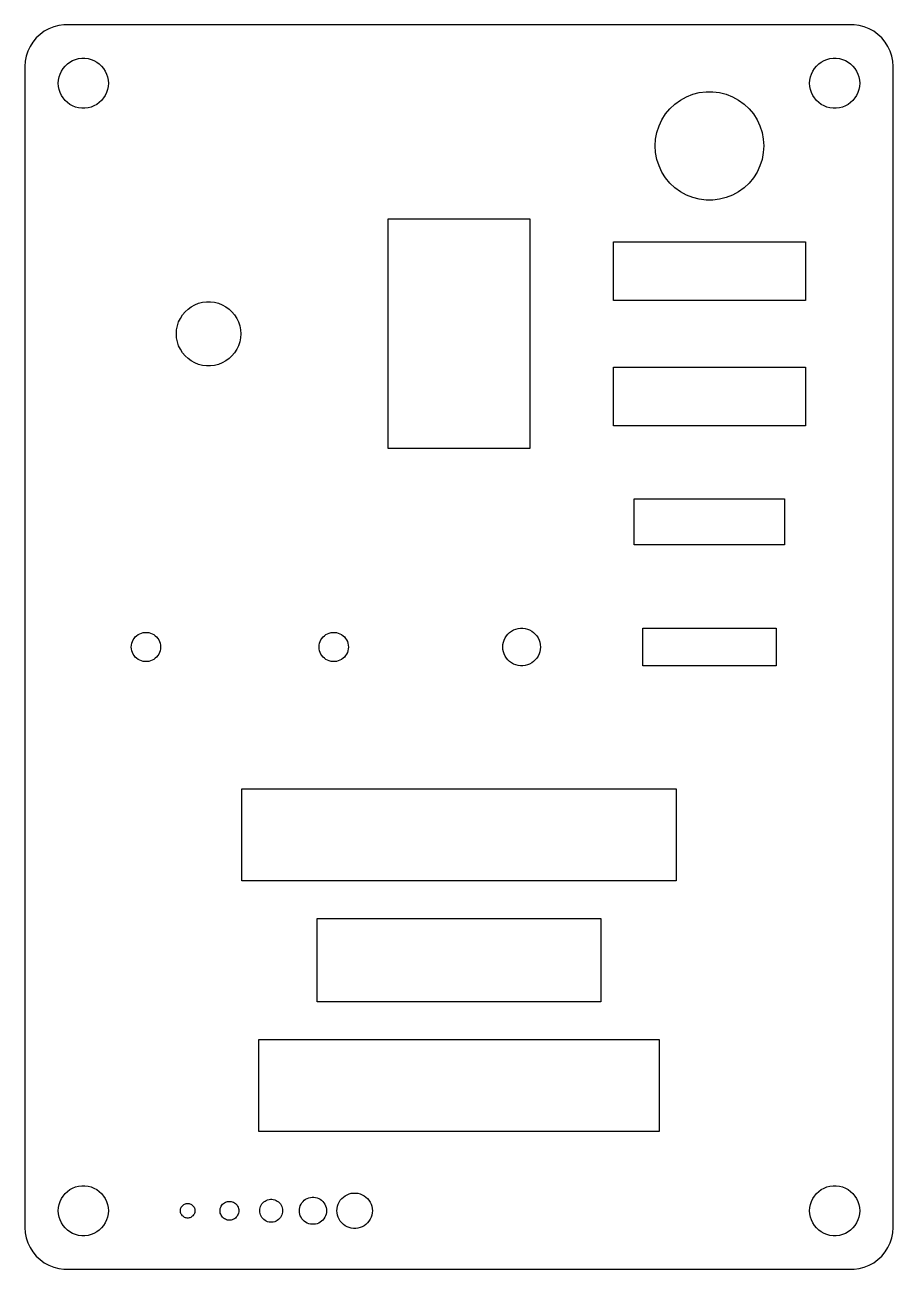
# Model space of a CAD drawing. Header units: metres. Extents: x -52 to 52, y -74 to 3413.
# Drawn here: x -52 to 52, y 2628.5 to 2777.5 of the extents above; entities that cross this region are included whole.
import ezdxf

# ---------------------------------------------------------------- set-up
doc = ezdxf.new("R2010")
doc.units = ezdxf.units.M

msp = doc.modelspace()

# ---------------------------------------------------------------- linework, layer by layer
for p, q in [((-49.1289, 2777.02), (-49.6791, 2776.72)), ((-48.5451, 2777.26), (-49.1289, 2777.02)), ((-47.9369, 2777.41), (-48.5451, 2777.26)), ((-47.3139, 2777.49), (-47.9369, 2777.41)), ((47.3139, 2777.49), (-47.3139, 2777.49)), ((47.9369, 2777.41), (47.3139, 2777.49)), ((48.5451, 2777.26), (47.9369, 2777.41)), ((49.1289, 2777.02), (48.5451, 2777.26)), ((49.6791, 2776.72), (49.1289, 2777.02)), ((-50.6448, 2775.92), (-51.0451, 2775.44)), ((-50.1871, 2776.35), (-50.6448, 2775.92)), ((-49.6791, 2776.72), (-50.1871, 2776.35)), ((50.1871, 2776.35), (49.6791, 2776.72)), ((50.6448, 2775.92), (50.1871, 2776.35)), ((51.0451, 2775.44), (50.6448, 2775.92)), ((-51.6489, 2774.34), (-51.8429, 2773.74)), ((-51.3815, 2774.91), (-51.6489, 2774.34)), ((-51.0451, 2775.44), (-51.3815, 2774.91)), ((51.3815, 2774.91), (51.0451, 2775.44)), ((51.6489, 2774.34), (51.3815, 2774.91)), ((51.8429, 2773.74), (51.6489, 2774.34)), ((-51.9606, 2773.13), (-52, 2772.5)), ((-51.8429, 2773.74), (-51.9606, 2773.13)), ((-47.427, 2772.26), (-47.1869, 2772.55)), ((-47.1869, 2772.55), (-46.9123, 2772.81)), ((-46.9123, 2772.81), (-46.6075, 2773.03)), ((-46.6075, 2773.03), (-46.2773, 2773.21)), ((-46.2773, 2773.21), (-45.927, 2773.35)), ((-45.927, 2773.35), (-45.5621, 2773.45)), ((-45.5621, 2773.45), (-45.1884, 2773.49)), ((-45.1884, 2773.49), (-44.8116, 2773.49)), ((-44.8116, 2773.49), (-44.4379, 2773.45)), ((-44.4379, 2773.45), (-44.0729, 2773.35)), ((-44.0729, 2773.35), (-43.7227, 2773.21)), ((-43.7227, 2773.21), (-43.3925, 2773.03)), ((-43.3925, 2773.03), (-43.0877, 2772.81)), ((-43.0877, 2772.81), (-42.8131, 2772.55)), ((-42.8131, 2772.55), (-42.5729, 2772.26)), ((42.5729, 2772.26), (42.8131, 2772.55)), ((42.8131, 2772.55), (43.0877, 2772.81)), ((43.0877, 2772.81), (43.3925, 2773.03)), ((43.3925, 2773.03), (43.7227, 2773.21)), ((43.7227, 2773.21), (44.0729, 2773.35)), ((44.0729, 2773.35), (44.4379, 2773.45)), ((44.4379, 2773.45), (44.8116, 2773.49)), ((44.8116, 2773.49), (45.1884, 2773.49)), ((45.1884, 2773.49), (45.5621, 2773.45)), ((45.5621, 2773.45), (45.927, 2773.35)), ((45.927, 2773.35), (46.2773, 2773.21)), ((46.2773, 2773.21), (46.6075, 2773.03)), ((46.6075, 2773.03), (46.9123, 2772.81)), ((46.9123, 2772.81), (47.1869, 2772.55)), ((47.1869, 2772.55), (47.427, 2772.26)), ((51.9606, 2773.13), (51.8429, 2773.74)), ((52, 2772.5), (51.9606, 2773.13)), ((-52, 2772.5), (-52, 2633.5)), ((-47.9763, 2770.88), (-47.9057, 2771.25)), ((-47.9057, 2771.25), (-47.7893, 2771.6)), ((-47.7893, 2771.6), (-47.6289, 2771.95)), ((-47.6289, 2771.95), (-47.427, 2772.26)), ((-42.5729, 2772.26), (-42.3711, 2771.95)), ((-42.3711, 2771.95), (-42.2107, 2771.6)), ((-42.2107, 2771.6), (-42.0942, 2771.25)), ((-42.0942, 2771.25), (-42.0237, 2770.88)), ((42.0237, 2770.88), (42.0942, 2771.25)), ((42.0942, 2771.25), (42.2107, 2771.6)), ((42.2107, 2771.6), (42.3711, 2771.95)), ((42.3711, 2771.95), (42.5729, 2772.26)), ((47.427, 2772.26), (47.6289, 2771.95)), ((47.6289, 2771.95), (47.7893, 2771.6)), ((47.7893, 2771.6), (47.9057, 2771.25)), ((47.9057, 2771.25), (47.9763, 2770.88)), ((52, 2633.5), (52, 2772.5)), ((-48, 2770.5), (-47.9763, 2770.88)), ((-47.9763, 2770.12), (-48, 2770.5)), ((-47.9057, 2769.75), (-47.9763, 2770.12)), ((-47.7893, 2769.4), (-47.9057, 2769.75)), ((-42.0942, 2769.75), (-42.2107, 2769.4)), ((-42.0237, 2770.12), (-42.0942, 2769.75)), ((-42.0237, 2770.88), (-42, 2770.5)), ((-42, 2770.5), (-42.0237, 2770.12)), ((42, 2770.5), (42.0237, 2770.88)), ((42.0237, 2770.12), (42, 2770.5)), ((42.0942, 2769.75), (42.0237, 2770.12)), ((42.2107, 2769.4), (42.0942, 2769.75)), ((47.9057, 2769.75), (47.7893, 2769.4)), ((47.9763, 2770.12), (47.9057, 2769.75)), ((47.9763, 2770.88), (48, 2770.5)), ((48, 2770.5), (47.9763, 2770.12)), ((-47.6289, 2769.05), (-47.7893, 2769.4)), ((-47.427, 2768.74), (-47.6289, 2769.05)), ((-47.1869, 2768.45), (-47.427, 2768.74)), ((-46.9123, 2768.19), (-47.1869, 2768.45)), ((-46.6075, 2767.97), (-46.9123, 2768.19)), ((-43.0877, 2768.19), (-43.3925, 2767.97)), ((-42.8131, 2768.45), (-43.0877, 2768.19)), ((-42.5729, 2768.74), (-42.8131, 2768.45)), ((-42.3711, 2769.05), (-42.5729, 2768.74)), ((-42.2107, 2769.4), (-42.3711, 2769.05)), ((25.8567, 2768.01), (26.5171, 2768.49)), ((26.5171, 2768.49), (27.2324, 2768.88)), ((27.2324, 2768.88), (27.9914, 2769.18)), ((27.9914, 2769.18), (28.782, 2769.38)), ((28.782, 2769.38), (29.5919, 2769.49)), ((29.5919, 2769.49), (30.4081, 2769.49)), ((30.4081, 2769.49), (31.218, 2769.38)), ((31.218, 2769.38), (32.0086, 2769.18)), ((32.0086, 2769.18), (32.7676, 2768.88)), ((32.7676, 2768.88), (33.4829, 2768.49)), ((33.4829, 2768.49), (34.1432, 2768.01)), ((42.3711, 2769.05), (42.2107, 2769.4)), ((42.5729, 2768.74), (42.3711, 2769.05)), ((42.8131, 2768.45), (42.5729, 2768.74)), ((43.0877, 2768.19), (42.8131, 2768.45)), ((43.3925, 2767.97), (43.0877, 2768.19)), ((46.9123, 2768.19), (46.6075, 2767.97)), ((47.1869, 2768.45), (46.9123, 2768.19)), ((47.427, 2768.74), (47.1869, 2768.45)), ((47.6289, 2769.05), (47.427, 2768.74)), ((47.7893, 2769.4), (47.6289, 2769.05)), ((-46.2773, 2767.79), (-46.6075, 2767.97)), ((-45.927, 2767.65), (-46.2773, 2767.79)), ((-45.5621, 2767.55), (-45.927, 2767.65)), ((-45.1884, 2767.51), (-45.5621, 2767.55)), ((-44.8116, 2767.51), (-45.1884, 2767.51)), ((-44.4379, 2767.55), (-44.8116, 2767.51)), ((-44.0729, 2767.65), (-44.4379, 2767.55)), ((-43.7227, 2767.79), (-44.0729, 2767.65)), ((-43.3925, 2767.97), (-43.7227, 2767.79)), ((24.304, 2766.13), (24.7414, 2766.82)), ((24.7414, 2766.82), (25.2617, 2767.45)), ((25.2617, 2767.45), (25.8567, 2768.01)), ((34.1432, 2768.01), (34.7383, 2767.45)), ((34.7383, 2767.45), (35.2586, 2766.82)), ((35.2586, 2766.82), (35.696, 2766.13)), ((43.7227, 2767.79), (43.3925, 2767.97)), ((44.0729, 2767.65), (43.7227, 2767.79)), ((44.4379, 2767.55), (44.0729, 2767.65)), ((44.8116, 2767.51), (44.4379, 2767.55)), ((45.1884, 2767.51), (44.8116, 2767.51)), ((45.5621, 2767.55), (45.1884, 2767.51)), ((45.927, 2767.65), (45.5621, 2767.55)), ((46.2773, 2767.79), (45.927, 2767.65)), ((46.6075, 2767.97), (46.2773, 2767.79)), ((23.7042, 2764.62), (23.9565, 2765.39)), ((23.9565, 2765.39), (24.304, 2766.13)), ((35.696, 2766.13), (36.0435, 2765.39)), ((36.0435, 2765.39), (36.2958, 2764.62)), ((23.5, 2763), (23.5513, 2763.81)), ((23.5513, 2763.81), (23.7042, 2764.62)), ((36.2958, 2764.62), (36.4487, 2763.81)), ((36.4487, 2763.81), (36.5, 2763)), ((23.5513, 2762.19), (23.5, 2763)), ((23.7042, 2761.38), (23.5513, 2762.19)), ((36.4487, 2762.19), (36.2958, 2761.38)), ((36.5, 2763), (36.4487, 2762.19)), ((23.9565, 2760.61), (23.7042, 2761.38)), ((24.304, 2759.87), (23.9565, 2760.61)), ((36.0435, 2760.61), (35.696, 2759.87)), ((36.2958, 2761.38), (36.0435, 2760.61)), ((24.7414, 2759.18), (24.304, 2759.87)), ((25.2617, 2758.55), (24.7414, 2759.18)), ((35.2586, 2759.18), (34.7383, 2758.55)), ((35.696, 2759.87), (35.2586, 2759.18)), ((25.8567, 2757.99), (25.2617, 2758.55)), ((26.5171, 2757.51), (25.8567, 2757.99)), ((34.1432, 2757.99), (33.4829, 2757.51)), ((34.7383, 2758.55), (34.1432, 2757.99)), ((27.2324, 2757.12), (26.5171, 2757.51)), ((27.9914, 2756.82), (27.2324, 2757.12)), ((28.782, 2756.62), (27.9914, 2756.82)), ((29.5919, 2756.51), (28.782, 2756.62)), ((30.4081, 2756.51), (29.5919, 2756.51)), ((31.218, 2756.62), (30.4081, 2756.51)), ((32.0086, 2756.82), (31.218, 2756.62)), ((32.7676, 2757.12), (32.0086, 2756.82)), ((33.4829, 2757.51), (32.7676, 2757.12)), ((-8.5, 2726.75), (-8.5, 2754.25)), ((-8.5, 2754.25), (8.5, 2754.25)), ((8.5, 2754.25), (8.5, 2726.75)), ((18.5, 2744.5), (18.5, 2751.5)), ((18.5, 2751.5), (41.5, 2751.5)), ((41.5, 2751.5), (41.5, 2744.5)), ((-31.1897, 2744.16), (-30.7214, 2744.28)), ((-30.7214, 2744.28), (-30.2417, 2744.34)), ((-30.2417, 2744.34), (-29.7583, 2744.34)), ((-29.7583, 2744.34), (-29.2786, 2744.28)), ((-29.2786, 2744.28), (-28.8103, 2744.16)), ((41.5, 2744.5), (18.5, 2744.5)), ((-33.3738, 2742.35), (-33.1147, 2742.76)), ((-33.1147, 2742.76), (-32.8065, 2743.14)), ((-32.8065, 2743.14), (-32.4541, 2743.47)), ((-32.4541, 2743.47), (-32.0629, 2743.75)), ((-32.0629, 2743.75), (-31.6392, 2743.98)), ((-31.6392, 2743.98), (-31.1897, 2744.16)), ((-28.8103, 2744.16), (-28.3607, 2743.98)), ((-28.3607, 2743.98), (-27.9371, 2743.75)), ((-27.9371, 2743.75), (-27.5459, 2743.47)), ((-27.5459, 2743.47), (-27.1935, 2743.14)), ((-27.1935, 2743.14), (-26.8853, 2742.76)), ((-26.8853, 2742.76), (-26.6262, 2742.35)), ((-33.8196, 2740.98), (-33.729, 2741.46)), ((-33.729, 2741.46), (-33.5796, 2741.92)), ((-33.5796, 2741.92), (-33.3738, 2742.35)), ((-26.6262, 2742.35), (-26.4203, 2741.92)), ((-26.4203, 2741.92), (-26.271, 2741.46)), ((-26.271, 2741.46), (-26.1804, 2740.98)), ((-33.85, 2740.5), (-33.8196, 2740.98)), ((-33.8196, 2740.02), (-33.85, 2740.5)), ((-33.729, 2739.54), (-33.8196, 2740.02)), ((-26.1804, 2740.02), (-26.271, 2739.54)), ((-26.1804, 2740.98), (-26.15, 2740.5)), ((-26.15, 2740.5), (-26.1804, 2740.02)), ((-33.5796, 2739.08), (-33.729, 2739.54)), ((-33.3738, 2738.65), (-33.5796, 2739.08)), ((-33.1147, 2738.24), (-33.3738, 2738.65)), ((-26.6262, 2738.65), (-26.8853, 2738.24)), ((-26.4203, 2739.08), (-26.6262, 2738.65)), ((-26.271, 2739.54), (-26.4203, 2739.08)), ((-32.8065, 2737.86), (-33.1147, 2738.24)), ((-32.4541, 2737.53), (-32.8065, 2737.86)), ((-32.0629, 2737.25), (-32.4541, 2737.53)), ((-31.6392, 2737.02), (-32.0629, 2737.25)), ((-31.1897, 2736.84), (-31.6392, 2737.02)), ((-30.7214, 2736.72), (-31.1897, 2736.84)), ((-28.8103, 2736.84), (-29.2786, 2736.72)), ((-28.3607, 2737.02), (-28.8103, 2736.84)), ((-27.9371, 2737.25), (-28.3607, 2737.02)), ((-27.5459, 2737.53), (-27.9371, 2737.25)), ((-27.1935, 2737.86), (-27.5459, 2737.53)), ((-26.8853, 2738.24), (-27.1935, 2737.86)), ((-30.2417, 2736.66), (-30.7214, 2736.72)), ((-29.7583, 2736.66), (-30.2417, 2736.66)), ((-29.2786, 2736.72), (-29.7583, 2736.66)), ((18.5, 2729.5), (18.5, 2736.5)), ((18.5, 2736.5), (41.5, 2736.5)), ((41.5, 2736.5), (41.5, 2729.5)), ((41.5, 2729.5), (18.5, 2729.5)), ((8.5, 2726.75), (-8.5, 2726.75)), ((21, 2715.25), (21, 2720.75)), ((21, 2720.75), (39, 2720.75)), ((39, 2720.75), (39, 2715.25)), ((39, 2715.25), (21, 2715.25)), ((-39.0335, 2703.84), (-38.9158, 2704.03)), ((-38.9158, 2704.03), (-38.7757, 2704.2)), ((-38.7757, 2704.2), (-38.6155, 2704.35)), ((-38.6155, 2704.35), (-38.4377, 2704.48)), ((-38.4377, 2704.48), (-38.2451, 2704.58)), ((-38.2451, 2704.58), (-38.0408, 2704.66)), ((-38.0408, 2704.66), (-37.8279, 2704.72)), ((-37.8279, 2704.72), (-37.6099, 2704.75)), ((-37.6099, 2704.75), (-37.3901, 2704.75)), ((-37.3901, 2704.75), (-37.1721, 2704.72)), ((-37.1721, 2704.72), (-36.9592, 2704.66)), ((-36.9592, 2704.66), (-36.7549, 2704.58)), ((-36.7549, 2704.58), (-36.5623, 2704.48)), ((-36.5623, 2704.48), (-36.3845, 2704.35)), ((-36.3845, 2704.35), (-36.2243, 2704.2)), ((-36.2243, 2704.2), (-36.0842, 2704.03)), ((-36.0842, 2704.03), (-35.9665, 2703.84)), ((-16.5335, 2703.84), (-16.4158, 2704.03)), ((-16.4158, 2704.03), (-16.2757, 2704.2)), ((-16.2757, 2704.2), (-16.1155, 2704.35)), ((-16.1155, 2704.35), (-15.9377, 2704.48)), ((-15.9377, 2704.48), (-15.7451, 2704.58)), ((-15.7451, 2704.58), (-15.5408, 2704.66)), ((-15.5408, 2704.66), (-15.3279, 2704.72)), ((-15.3279, 2704.72), (-15.1099, 2704.75)), ((-15.1099, 2704.75), (-14.8901, 2704.75)), ((-14.8901, 2704.75), (-14.6721, 2704.72)), ((-14.6721, 2704.72), (-14.4592, 2704.66)), ((-14.4592, 2704.66), (-14.2549, 2704.58)), ((-14.2549, 2704.58), (-14.0623, 2704.48)), ((-14.0623, 2704.48), (-13.8845, 2704.35)), ((-13.8845, 2704.35), (-13.7243, 2704.2)), ((-13.7243, 2704.2), (-13.5842, 2704.03)), ((-13.5842, 2704.03), (-13.4665, 2703.84)), ((5.40799, 2703.83), (5.52831, 2704.08)), ((5.52831, 2704.08), (5.6797, 2704.32)), ((5.6797, 2704.32), (5.85982, 2704.54)), ((5.85982, 2704.54), (6.0658, 2704.73)), ((6.0658, 2704.73), (6.29439, 2704.9)), ((6.29439, 2704.9), (6.54199, 2705.04)), ((6.54199, 2705.04), (6.8047, 2705.14)), ((6.8047, 2705.14), (7.07838, 2705.21)), ((7.07838, 2705.21), (7.35872, 2705.25)), ((7.35872, 2705.25), (7.64127, 2705.25)), ((7.64127, 2705.25), (7.9216, 2705.21)), ((7.9216, 2705.21), (8.19528, 2705.14)), ((8.19528, 2705.14), (8.45799, 2705.04)), ((8.45799, 2705.04), (8.7056, 2704.9)), ((8.7056, 2704.9), (8.93419, 2704.73)), ((8.93419, 2704.73), (9.14017, 2704.54)), ((9.14017, 2704.54), (9.32028, 2704.32)), ((9.32028, 2704.32), (9.47168, 2704.08)), ((9.47168, 2704.08), (9.592, 2703.83)), ((22, 2700.75), (22, 2705.25)), ((22, 2705.25), (38, 2705.25)), ((38, 2705.25), (38, 2700.75)), ((-39.25, 2703), (-39.2362, 2703.22)), ((-39.2362, 2702.78), (-39.25, 2703)), ((-39.2362, 2703.22), (-39.195, 2703.44)), ((-39.195, 2702.56), (-39.2362, 2702.78)), ((-39.195, 2703.44), (-39.1271, 2703.64)), ((-39.1271, 2702.36), (-39.195, 2702.56)), ((-39.1271, 2703.64), (-39.0335, 2703.84)), ((-35.9665, 2703.84), (-35.8729, 2703.64)), ((-35.8729, 2703.64), (-35.805, 2703.44)), ((-35.805, 2702.56), (-35.8729, 2702.36)), ((-35.805, 2703.44), (-35.7638, 2703.22)), ((-35.7638, 2702.78), (-35.805, 2702.56)), ((-35.7638, 2703.22), (-35.75, 2703)), ((-35.75, 2703), (-35.7638, 2702.78)), ((-16.75, 2703), (-16.7362, 2703.22)), ((-16.7362, 2702.78), (-16.75, 2703)), ((-16.7362, 2703.22), (-16.695, 2703.44)), ((-16.695, 2702.56), (-16.7362, 2702.78)), ((-16.695, 2703.44), (-16.6271, 2703.64)), ((-16.6271, 2702.36), (-16.695, 2702.56)), ((-16.6271, 2703.64), (-16.5335, 2703.84)), ((-13.4665, 2703.84), (-13.3729, 2703.64)), ((-13.3729, 2703.64), (-13.305, 2703.44)), ((-13.305, 2702.56), (-13.3729, 2702.36)), ((-13.305, 2703.44), (-13.2638, 2703.22)), ((-13.2638, 2702.78), (-13.305, 2702.56)), ((-13.2638, 2703.22), (-13.25, 2703)), ((-13.25, 2703), (-13.2638, 2702.78)), ((5.25, 2703), (5.26773, 2703.28)), ((5.26773, 2702.72), (5.25, 2703)), ((5.26773, 2703.28), (5.32068, 2703.56)), ((5.32068, 2702.44), (5.26773, 2702.72)), ((5.32068, 2703.56), (5.40799, 2703.83)), ((9.592, 2703.83), (9.67931, 2703.56)), ((9.67931, 2703.56), (9.73225, 2703.28)), ((9.73225, 2702.72), (9.67931, 2702.44)), ((9.73225, 2703.28), (9.75, 2703)), ((9.75, 2703), (9.73225, 2702.72)), ((-39.0335, 2702.16), (-39.1271, 2702.36)), ((-38.9158, 2701.97), (-39.0335, 2702.16)), ((-38.7757, 2701.8), (-38.9158, 2701.97)), ((-38.6155, 2701.65), (-38.7757, 2701.8)), ((-38.4377, 2701.52), (-38.6155, 2701.65)), ((-38.2451, 2701.42), (-38.4377, 2701.52)), ((-38.0408, 2701.34), (-38.2451, 2701.42)), ((-37.8279, 2701.28), (-38.0408, 2701.34)), ((-37.6099, 2701.25), (-37.8279, 2701.28)), ((-37.3901, 2701.25), (-37.6099, 2701.25)), ((-37.1721, 2701.28), (-37.3901, 2701.25)), ((-36.9592, 2701.34), (-37.1721, 2701.28)), ((-36.7549, 2701.42), (-36.9592, 2701.34)), ((-36.5623, 2701.52), (-36.7549, 2701.42)), ((-36.3845, 2701.65), (-36.5623, 2701.52)), ((-36.2243, 2701.8), (-36.3845, 2701.65)), ((-36.0842, 2701.97), (-36.2243, 2701.8)), ((-35.9665, 2702.16), (-36.0842, 2701.97)), ((-35.8729, 2702.36), (-35.9665, 2702.16)), ((-16.5335, 2702.16), (-16.6271, 2702.36)), ((-16.4158, 2701.97), (-16.5335, 2702.16)), ((-16.2757, 2701.8), (-16.4158, 2701.97)), ((-16.1155, 2701.65), (-16.2757, 2701.8)), ((-15.9377, 2701.52), (-16.1155, 2701.65)), ((-15.7451, 2701.42), (-15.9377, 2701.52)), ((-15.5408, 2701.34), (-15.7451, 2701.42)), ((-15.3279, 2701.28), (-15.5408, 2701.34)), ((-15.1099, 2701.25), (-15.3279, 2701.28)), ((-14.8901, 2701.25), (-15.1099, 2701.25)), ((-14.6721, 2701.28), (-14.8901, 2701.25)), ((-14.4592, 2701.34), (-14.6721, 2701.28)), ((-14.2549, 2701.42), (-14.4592, 2701.34)), ((-14.0623, 2701.52), (-14.2549, 2701.42)), ((-13.8845, 2701.65), (-14.0623, 2701.52)), ((-13.7243, 2701.8), (-13.8845, 2701.65)), ((-13.5842, 2701.97), (-13.7243, 2701.8)), ((-13.4665, 2702.16), (-13.5842, 2701.97)), ((-13.3729, 2702.36), (-13.4665, 2702.16)), ((5.40799, 2702.17), (5.32068, 2702.44)), ((5.52831, 2701.92), (5.40799, 2702.17)), ((5.6797, 2701.68), (5.52831, 2701.92)), ((5.85982, 2701.46), (5.6797, 2701.68)), ((6.0658, 2701.27), (5.85982, 2701.46)), ((6.29439, 2701.1), (6.0658, 2701.27)), ((6.54199, 2700.96), (6.29439, 2701.1)), ((8.7056, 2701.1), (8.45799, 2700.96)), ((8.93419, 2701.27), (8.7056, 2701.1)), ((9.14017, 2701.46), (8.93419, 2701.27)), ((9.32028, 2701.68), (9.14017, 2701.46)), ((9.47168, 2701.92), (9.32028, 2701.68)), ((9.592, 2702.17), (9.47168, 2701.92)), ((9.67931, 2702.44), (9.592, 2702.17)), ((6.8047, 2700.86), (6.54199, 2700.96)), ((7.07838, 2700.79), (6.8047, 2700.86)), ((7.35872, 2700.75), (7.07838, 2700.79)), ((7.64127, 2700.75), (7.35872, 2700.75)), ((7.9216, 2700.79), (7.64127, 2700.75)), ((8.19528, 2700.86), (7.9216, 2700.79)), ((8.45799, 2700.96), (8.19528, 2700.86)), ((38, 2700.75), (22, 2700.75)), ((-26.0222, 2675), (-26.0222, 2686)), ((-26.0222, 2686), (26.0222, 2686)), ((26.0222, 2686), (26.0222, 2675)), ((26.0222, 2675), (-26.0222, 2675)), ((-17, 2660.5), (-17, 2670.5)), ((-17, 2670.5), (17, 2670.5)), ((17, 2670.5), (17, 2660.5)), ((17, 2660.5), (-17, 2660.5)), ((-23.97, 2645), (-23.97, 2656)), ((-23.97, 2656), (23.97, 2656)), ((23.97, 2656), (23.97, 2645)), ((23.97, 2645), (-23.97, 2645)), ((-45.927, 2638.35), (-45.5621, 2638.45)), ((-45.5621, 2638.45), (-45.1884, 2638.49)), ((-45.1884, 2638.49), (-44.8116, 2638.49)), ((-44.8116, 2638.49), (-44.4379, 2638.45)), ((-44.4379, 2638.45), (-44.0729, 2638.35)), ((44.0729, 2638.35), (44.4379, 2638.45)), ((44.4379, 2638.45), (44.8116, 2638.49)), ((44.8116, 2638.49), (45.1884, 2638.49)), ((45.1884, 2638.49), (45.5621, 2638.45)), ((45.5621, 2638.45), (45.927, 2638.35)), ((-47.7893, 2636.6), (-47.6289, 2636.95)), ((-47.6289, 2636.95), (-47.427, 2637.26)), ((-47.427, 2637.26), (-47.1869, 2637.55)), ((-47.1869, 2637.55), (-46.9123, 2637.81)), ((-46.9123, 2637.81), (-46.6075, 2638.03)), ((-46.6075, 2638.03), (-46.2773, 2638.21)), ((-46.2773, 2638.21), (-45.927, 2638.35)), ((-44.0729, 2638.35), (-43.7227, 2638.21)), ((-43.7227, 2638.21), (-43.3925, 2638.03)), ((-43.3925, 2638.03), (-43.0877, 2637.81)), ((-43.0877, 2637.81), (-42.8131, 2637.55)), ((-42.8131, 2637.55), (-42.5729, 2637.26)), ((-42.5729, 2637.26), (-42.3711, 2636.95)), ((-42.3711, 2636.95), (-42.2107, 2636.6)), ((-18.3707, 2636.87), (-18.1919, 2636.97)), ((-18.1919, 2636.97), (-18.0022, 2637.05)), ((-18.0022, 2637.05), (-17.8045, 2637.1)), ((-17.8045, 2637.1), (-17.602, 2637.12)), ((-17.602, 2637.12), (-17.398, 2637.12)), ((-17.398, 2637.12), (-17.1955, 2637.1)), ((-17.1955, 2637.1), (-16.9978, 2637.05)), ((-16.9978, 2637.05), (-16.8081, 2636.97)), ((-16.8081, 2636.97), (-16.6293, 2636.87)), ((-14.2191, 2636.75), (-14.0491, 2636.95)), ((-14.0491, 2636.95), (-13.8545, 2637.14)), ((-13.8545, 2637.14), (-13.6386, 2637.29)), ((-13.6386, 2637.29), (-13.4048, 2637.42)), ((-13.4048, 2637.42), (-13.1566, 2637.52)), ((-13.1566, 2637.52), (-12.8982, 2637.59)), ((-12.8982, 2637.59), (-12.6334, 2637.62)), ((-12.6334, 2637.62), (-12.3666, 2637.62)), ((-12.3666, 2637.62), (-12.1018, 2637.59)), ((-12.1018, 2637.59), (-11.8433, 2637.52)), ((-11.8433, 2637.52), (-11.5952, 2637.42)), ((-11.5952, 2637.42), (-11.3614, 2637.29)), ((-11.3614, 2637.29), (-11.1455, 2637.14)), ((-11.1455, 2637.14), (-10.9509, 2636.95)), ((-10.9509, 2636.95), (-10.7808, 2636.75)), ((42.2107, 2636.6), (42.3711, 2636.95)), ((42.3711, 2636.95), (42.5729, 2637.26)), ((42.5729, 2637.26), (42.8131, 2637.55)), ((42.8131, 2637.55), (43.0877, 2637.81)), ((43.0877, 2637.81), (43.3925, 2638.03)), ((43.3925, 2638.03), (43.7227, 2638.21)), ((43.7227, 2638.21), (44.0729, 2638.35)), ((45.927, 2638.35), (46.2773, 2638.21)), ((46.2773, 2638.21), (46.6075, 2638.03)), ((46.6075, 2638.03), (46.9123, 2637.81)), ((46.9123, 2637.81), (47.1869, 2637.55)), ((47.1869, 2637.55), (47.427, 2637.26)), ((47.427, 2637.26), (47.6289, 2636.95)), ((47.6289, 2636.95), (47.7893, 2636.6)), ((-48, 2635.5), (-47.9763, 2635.88)), ((-47.9763, 2635.12), (-48, 2635.5)), ((-47.9763, 2635.88), (-47.9057, 2636.25)), ((-47.9057, 2636.25), (-47.7893, 2636.6)), ((-42.2107, 2636.6), (-42.0942, 2636.25)), ((-42.0942, 2636.25), (-42.0237, 2635.88)), ((-42.0237, 2635.88), (-42, 2635.5)), ((-42, 2635.5), (-42.0237, 2635.12)), ((-33.375, 2635.5), (-33.3681, 2635.61)), ((-33.3681, 2635.39), (-33.375, 2635.5)), ((-33.3681, 2635.61), (-33.3475, 2635.72)), ((-33.3475, 2635.72), (-33.3136, 2635.82)), ((-33.3136, 2635.82), (-33.2668, 2635.92)), ((-33.2668, 2635.92), (-33.2079, 2636.01)), ((-33.2079, 2636.01), (-33.1378, 2636.1)), ((-33.1378, 2636.1), (-33.0577, 2636.17)), ((-33.0577, 2636.17), (-32.9688, 2636.24)), ((-32.9688, 2636.24), (-32.8726, 2636.29)), ((-32.8726, 2636.29), (-32.7704, 2636.33)), ((-32.7704, 2636.33), (-32.664, 2636.36)), ((-32.664, 2636.36), (-32.5549, 2636.37)), ((-32.5549, 2636.37), (-32.4451, 2636.37)), ((-32.4451, 2636.37), (-32.336, 2636.36)), ((-32.336, 2636.36), (-32.2296, 2636.33)), ((-32.2296, 2636.33), (-32.1274, 2636.29)), ((-32.1274, 2636.29), (-32.0311, 2636.24)), ((-32.0311, 2636.24), (-31.9422, 2636.17)), ((-31.9422, 2636.17), (-31.8622, 2636.1)), ((-31.8622, 2636.1), (-31.7921, 2636.01)), ((-31.7921, 2636.01), (-31.7332, 2635.92)), ((-31.7332, 2635.92), (-31.6864, 2635.82)), ((-31.6864, 2635.82), (-31.6525, 2635.72)), ((-31.6525, 2635.72), (-31.6319, 2635.61)), ((-31.6319, 2635.61), (-31.625, 2635.5)), ((-31.625, 2635.5), (-31.6319, 2635.39)), ((-28.625, 2635.5), (-28.6161, 2635.64)), ((-28.6161, 2635.36), (-28.625, 2635.5)), ((-28.6161, 2635.64), (-28.5896, 2635.78)), ((-28.5896, 2635.78), (-28.546, 2635.91)), ((-28.546, 2635.91), (-28.4858, 2636.04)), ((-28.4858, 2636.04), (-28.4101, 2636.16)), ((-28.4101, 2636.16), (-28.3201, 2636.27)), ((-28.3201, 2636.27), (-28.2171, 2636.37)), ((-28.2171, 2636.37), (-28.1028, 2636.45)), ((-28.1028, 2636.45), (-27.979, 2636.52)), ((-27.979, 2636.52), (-27.8476, 2636.57)), ((-27.8476, 2636.57), (-27.7108, 2636.61)), ((-27.7108, 2636.61), (-27.5706, 2636.62)), ((-27.5706, 2636.62), (-27.4294, 2636.62)), ((-27.4294, 2636.62), (-27.2892, 2636.61)), ((-27.2892, 2636.61), (-27.1523, 2636.57)), ((-27.1523, 2636.57), (-27.021, 2636.52)), ((-27.021, 2636.52), (-26.8972, 2636.45)), ((-26.8972, 2636.45), (-26.7829, 2636.37)), ((-26.7829, 2636.37), (-26.6799, 2636.27)), ((-26.6799, 2636.27), (-26.5898, 2636.16)), ((-26.5898, 2636.16), (-26.5141, 2636.04)), ((-26.5141, 2636.04), (-26.454, 2635.91)), ((-26.454, 2635.91), (-26.4103, 2635.78)), ((-26.4103, 2635.78), (-26.3839, 2635.64)), ((-26.3839, 2635.64), (-26.375, 2635.5)), ((-26.375, 2635.5), (-26.3839, 2635.36)), ((-23.875, 2635.5), (-23.8642, 2635.67)), ((-23.8642, 2635.33), (-23.875, 2635.5)), ((-23.8642, 2635.67), (-23.8318, 2635.84)), ((-23.8318, 2635.84), (-23.7784, 2636.01)), ((-23.7784, 2636.01), (-23.7049, 2636.16)), ((-23.7049, 2636.16), (-23.6124, 2636.31)), ((-23.6124, 2636.31), (-23.5023, 2636.44)), ((-23.5023, 2636.44), (-23.3764, 2636.56)), ((-23.3764, 2636.56), (-23.2368, 2636.66)), ((-23.2368, 2636.66), (-23.0854, 2636.74)), ((-23.0854, 2636.74), (-22.9249, 2636.81)), ((-22.9249, 2636.81), (-22.7576, 2636.85)), ((-22.7576, 2636.85), (-22.5863, 2636.87)), ((-22.5863, 2636.87), (-22.4137, 2636.87)), ((-22.4137, 2636.87), (-22.2423, 2636.85)), ((-22.2423, 2636.85), (-22.0751, 2636.81)), ((-22.0751, 2636.81), (-21.9146, 2636.74)), ((-21.9146, 2636.74), (-21.7632, 2636.66)), ((-21.7632, 2636.66), (-21.6235, 2636.56)), ((-21.6235, 2636.56), (-21.4977, 2636.44)), ((-21.4977, 2636.44), (-21.3876, 2636.31)), ((-21.3876, 2636.31), (-21.2951, 2636.16)), ((-21.2951, 2636.16), (-21.2216, 2636.01)), ((-21.2216, 2636.01), (-21.1682, 2635.84)), ((-21.1682, 2635.84), (-21.1358, 2635.67)), ((-21.1358, 2635.67), (-21.125, 2635.5)), ((-21.125, 2635.5), (-21.1358, 2635.33)), ((-19.125, 2635.5), (-19.1122, 2635.7)), ((-19.1122, 2635.3), (-19.125, 2635.5)), ((-19.1122, 2635.7), (-19.0739, 2635.9)), ((-19.0739, 2635.9), (-19.0109, 2636.1)), ((-19.0109, 2636.1), (-18.924, 2636.28)), ((-18.924, 2636.28), (-18.8147, 2636.46)), ((-18.8147, 2636.46), (-18.6846, 2636.61)), ((-18.6846, 2636.61), (-18.5358, 2636.75)), ((-18.5358, 2636.75), (-18.3707, 2636.87)), ((-16.6293, 2636.87), (-16.4642, 2636.75)), ((-16.4642, 2636.75), (-16.3154, 2636.61)), ((-16.3154, 2636.61), (-16.1853, 2636.46)), ((-16.1853, 2636.46), (-16.076, 2636.28)), ((-16.076, 2636.28), (-15.9891, 2636.1)), ((-15.9891, 2636.1), (-15.926, 2635.9)), ((-15.926, 2635.9), (-15.8878, 2635.7)), ((-15.8878, 2635.7), (-15.875, 2635.5)), ((-15.875, 2635.5), (-15.8878, 2635.3)), ((-14.625, 2635.5), (-14.6082, 2635.77)), ((-14.6082, 2635.23), (-14.625, 2635.5)), ((-14.6082, 2635.77), (-14.5582, 2636.03)), ((-14.5582, 2636.03), (-14.4758, 2636.28)), ((-14.4758, 2636.28), (-14.3621, 2636.52)), ((-14.3621, 2636.52), (-14.2191, 2636.75)), ((-10.7808, 2636.75), (-10.6378, 2636.52)), ((-10.6378, 2636.52), (-10.5242, 2636.28)), ((-10.5242, 2636.28), (-10.4418, 2636.03)), ((-10.4418, 2636.03), (-10.3918, 2635.77)), ((-10.3918, 2635.77), (-10.375, 2635.5)), ((-10.375, 2635.5), (-10.3918, 2635.23)), ((42, 2635.5), (42.0237, 2635.88)), ((42.0237, 2635.12), (42, 2635.5)), ((42.0237, 2635.88), (42.0942, 2636.25)), ((42.0942, 2636.25), (42.2107, 2636.6)), ((47.7893, 2636.6), (47.9057, 2636.25)), ((47.9057, 2636.25), (47.9763, 2635.88)), ((47.9763, 2635.88), (48, 2635.5)), ((48, 2635.5), (47.9763, 2635.12)), ((-47.9057, 2634.75), (-47.9763, 2635.12)), ((-47.7893, 2634.4), (-47.9057, 2634.75)), ((-47.6289, 2634.05), (-47.7893, 2634.4)), ((-47.427, 2633.74), (-47.6289, 2634.05)), ((-42.3711, 2634.05), (-42.5729, 2633.74)), ((-42.2107, 2634.4), (-42.3711, 2634.05)), ((-42.0942, 2634.75), (-42.2107, 2634.4)), ((-42.0237, 2635.12), (-42.0942, 2634.75)), ((-33.3475, 2635.28), (-33.3681, 2635.39)), ((-33.3136, 2635.18), (-33.3475, 2635.28)), ((-33.2668, 2635.08), (-33.3136, 2635.18)), ((-33.2079, 2634.99), (-33.2668, 2635.08)), ((-33.1378, 2634.9), (-33.2079, 2634.99)), ((-33.0577, 2634.83), (-33.1378, 2634.9)), ((-32.9688, 2634.76), (-33.0577, 2634.83)), ((-32.8726, 2634.71), (-32.9688, 2634.76)), ((-32.7704, 2634.67), (-32.8726, 2634.71)), ((-32.664, 2634.64), (-32.7704, 2634.67)), ((-32.5549, 2634.63), (-32.664, 2634.64)), ((-32.4451, 2634.63), (-32.5549, 2634.63)), ((-32.336, 2634.64), (-32.4451, 2634.63)), ((-32.2296, 2634.67), (-32.336, 2634.64)), ((-32.1274, 2634.71), (-32.2296, 2634.67)), ((-32.0311, 2634.76), (-32.1274, 2634.71)), ((-31.9422, 2634.83), (-32.0311, 2634.76)), ((-31.8622, 2634.9), (-31.9422, 2634.83)), ((-31.7921, 2634.99), (-31.8622, 2634.9)), ((-31.7332, 2635.08), (-31.7921, 2634.99)), ((-31.6864, 2635.18), (-31.7332, 2635.08)), ((-31.6525, 2635.28), (-31.6864, 2635.18)), ((-31.6319, 2635.39), (-31.6525, 2635.28)), ((-28.5896, 2635.22), (-28.6161, 2635.36)), ((-28.546, 2635.09), (-28.5896, 2635.22)), ((-28.4858, 2634.96), (-28.546, 2635.09)), ((-28.4101, 2634.84), (-28.4858, 2634.96)), ((-28.3201, 2634.73), (-28.4101, 2634.84)), ((-28.2171, 2634.63), (-28.3201, 2634.73)), ((-28.1028, 2634.55), (-28.2171, 2634.63)), ((-27.979, 2634.48), (-28.1028, 2634.55)), ((-27.8476, 2634.43), (-27.979, 2634.48)), ((-27.7108, 2634.39), (-27.8476, 2634.43)), ((-27.5706, 2634.38), (-27.7108, 2634.39)), ((-27.4294, 2634.38), (-27.5706, 2634.38)), ((-27.2892, 2634.39), (-27.4294, 2634.38)), ((-27.1523, 2634.43), (-27.2892, 2634.39)), ((-27.021, 2634.48), (-27.1523, 2634.43)), ((-26.8972, 2634.55), (-27.021, 2634.48)), ((-26.7829, 2634.63), (-26.8972, 2634.55)), ((-26.6799, 2634.73), (-26.7829, 2634.63)), ((-26.5898, 2634.84), (-26.6799, 2634.73)), ((-26.5141, 2634.96), (-26.5898, 2634.84)), ((-26.454, 2635.09), (-26.5141, 2634.96)), ((-26.4103, 2635.22), (-26.454, 2635.09)), ((-26.3839, 2635.36), (-26.4103, 2635.22)), ((-23.8318, 2635.16), (-23.8642, 2635.33)), ((-23.7784, 2634.99), (-23.8318, 2635.16)), ((-23.7049, 2634.84), (-23.7784, 2634.99)), ((-23.6124, 2634.69), (-23.7049, 2634.84)), ((-23.5023, 2634.56), (-23.6124, 2634.69)), ((-23.3764, 2634.44), (-23.5023, 2634.56)), ((-23.2368, 2634.34), (-23.3764, 2634.44)), ((-23.0854, 2634.26), (-23.2368, 2634.34)), ((-22.9249, 2634.19), (-23.0854, 2634.26)), ((-22.7576, 2634.15), (-22.9249, 2634.19)), ((-22.5863, 2634.13), (-22.7576, 2634.15)), ((-22.4137, 2634.13), (-22.5863, 2634.13)), ((-22.2423, 2634.15), (-22.4137, 2634.13)), ((-22.0751, 2634.19), (-22.2423, 2634.15)), ((-21.9146, 2634.26), (-22.0751, 2634.19)), ((-21.7632, 2634.34), (-21.9146, 2634.26)), ((-21.6235, 2634.44), (-21.7632, 2634.34)), ((-21.4977, 2634.56), (-21.6235, 2634.44)), ((-21.3876, 2634.69), (-21.4977, 2634.56)), ((-21.2951, 2634.84), (-21.3876, 2634.69)), ((-21.2216, 2634.99), (-21.2951, 2634.84)), ((-21.1682, 2635.16), (-21.2216, 2634.99)), ((-21.1358, 2635.33), (-21.1682, 2635.16)), ((-19.0739, 2635.1), (-19.1122, 2635.3)), ((-19.0109, 2634.9), (-19.0739, 2635.1)), ((-18.924, 2634.72), (-19.0109, 2634.9)), ((-18.8147, 2634.54), (-18.924, 2634.72)), ((-18.6846, 2634.39), (-18.8147, 2634.54)), ((-18.5358, 2634.25), (-18.6846, 2634.39)), ((-18.3707, 2634.13), (-18.5358, 2634.25)), ((-18.1919, 2634.03), (-18.3707, 2634.13)), ((-18.0022, 2633.95), (-18.1919, 2634.03)), ((-16.8081, 2634.03), (-16.9978, 2633.95)), ((-16.6293, 2634.13), (-16.8081, 2634.03)), ((-16.4642, 2634.25), (-16.6293, 2634.13)), ((-16.3154, 2634.39), (-16.4642, 2634.25)), ((-16.1853, 2634.54), (-16.3154, 2634.39)), ((-16.076, 2634.72), (-16.1853, 2634.54)), ((-15.9891, 2634.9), (-16.076, 2634.72)), ((-15.926, 2635.1), (-15.9891, 2634.9)), ((-15.8878, 2635.3), (-15.926, 2635.1)), ((-14.5582, 2634.97), (-14.6082, 2635.23)), ((-14.4758, 2634.72), (-14.5582, 2634.97)), ((-14.3621, 2634.48), (-14.4758, 2634.72)), ((-14.2191, 2634.25), (-14.3621, 2634.48)), ((-14.0491, 2634.05), (-14.2191, 2634.25)), ((-13.8545, 2633.86), (-14.0491, 2634.05)), ((-10.9509, 2634.05), (-11.1455, 2633.86)), ((-10.7808, 2634.25), (-10.9509, 2634.05)), ((-10.6378, 2634.48), (-10.7808, 2634.25)), ((-10.5242, 2634.72), (-10.6378, 2634.48)), ((-10.4418, 2634.97), (-10.5242, 2634.72)), ((-10.3918, 2635.23), (-10.4418, 2634.97)), ((42.0942, 2634.75), (42.0237, 2635.12)), ((42.2107, 2634.4), (42.0942, 2634.75)), ((42.3711, 2634.05), (42.2107, 2634.4)), ((42.5729, 2633.74), (42.3711, 2634.05)), ((47.6289, 2634.05), (47.427, 2633.74)), ((47.7893, 2634.4), (47.6289, 2634.05)), ((47.9057, 2634.75), (47.7893, 2634.4)), ((47.9763, 2635.12), (47.9057, 2634.75)), ((-52, 2633.5), (-51.9606, 2632.87)), ((-51.9606, 2632.87), (-51.8429, 2632.26)), ((-47.1869, 2633.45), (-47.427, 2633.74)), ((-46.9123, 2633.19), (-47.1869, 2633.45)), ((-46.6075, 2632.97), (-46.9123, 2633.19)), ((-46.2773, 2632.79), (-46.6075, 2632.97)), ((-45.927, 2632.65), (-46.2773, 2632.79)), ((-45.5621, 2632.55), (-45.927, 2632.65)), ((-45.1884, 2632.51), (-45.5621, 2632.55)), ((-44.8116, 2632.51), (-45.1884, 2632.51)), ((-44.4379, 2632.55), (-44.8116, 2632.51)), ((-44.0729, 2632.65), (-44.4379, 2632.55)), ((-43.7227, 2632.79), (-44.0729, 2632.65)), ((-43.3925, 2632.97), (-43.7227, 2632.79)), ((-43.0877, 2633.19), (-43.3925, 2632.97)), ((-42.8131, 2633.45), (-43.0877, 2633.19)), ((-42.5729, 2633.74), (-42.8131, 2633.45)), ((-17.8045, 2633.9), (-18.0022, 2633.95)), ((-17.602, 2633.88), (-17.8045, 2633.9)), ((-17.398, 2633.88), (-17.602, 2633.88)), ((-17.1955, 2633.9), (-17.398, 2633.88)), ((-16.9978, 2633.95), (-17.1955, 2633.9)), ((-13.6386, 2633.71), (-13.8545, 2633.86)), ((-13.4048, 2633.58), (-13.6386, 2633.71)), ((-13.1566, 2633.48), (-13.4048, 2633.58)), ((-12.8982, 2633.41), (-13.1566, 2633.48)), ((-12.6334, 2633.38), (-12.8982, 2633.41)), ((-12.3666, 2633.38), (-12.6334, 2633.38)), ((-12.1018, 2633.41), (-12.3666, 2633.38)), ((-11.8433, 2633.48), (-12.1018, 2633.41)), ((-11.5952, 2633.58), (-11.8433, 2633.48)), ((-11.3614, 2633.71), (-11.5952, 2633.58)), ((-11.1455, 2633.86), (-11.3614, 2633.71)), ((42.8131, 2633.45), (42.5729, 2633.74)), ((43.0877, 2633.19), (42.8131, 2633.45)), ((43.3925, 2632.97), (43.0877, 2633.19)), ((43.7227, 2632.79), (43.3925, 2632.97)), ((44.0729, 2632.65), (43.7227, 2632.79)), ((44.4379, 2632.55), (44.0729, 2632.65)), ((44.8116, 2632.51), (44.4379, 2632.55)), ((45.1884, 2632.51), (44.8116, 2632.51)), ((45.5621, 2632.55), (45.1884, 2632.51)), ((45.927, 2632.65), (45.5621, 2632.55)), ((46.2773, 2632.79), (45.927, 2632.65)), ((46.6075, 2632.97), (46.2773, 2632.79)), ((46.9123, 2633.19), (46.6075, 2632.97)), ((47.1869, 2633.45), (46.9123, 2633.19)), ((47.427, 2633.74), (47.1869, 2633.45)), ((51.8429, 2632.26), (51.9606, 2632.87)), ((51.9606, 2632.87), (52, 2633.5)), ((-51.8429, 2632.26), (-51.6489, 2631.66)), ((-51.6489, 2631.66), (-51.3815, 2631.09)), ((-51.3815, 2631.09), (-51.0451, 2630.56)), ((51.0451, 2630.56), (51.3815, 2631.09)), ((51.3815, 2631.09), (51.6489, 2631.66)), ((51.6489, 2631.66), (51.8429, 2632.26)), ((-51.0451, 2630.56), (-50.6448, 2630.08)), ((-50.6448, 2630.08), (-50.1871, 2629.65)), ((-50.1871, 2629.65), (-49.6791, 2629.28)), ((49.6791, 2629.28), (50.1871, 2629.65)), ((50.1871, 2629.65), (50.6448, 2630.08)), ((50.6448, 2630.08), (51.0451, 2630.56)), ((-49.6791, 2629.28), (-49.1289, 2628.98)), ((-49.1289, 2628.98), (-48.5451, 2628.74)), ((-48.5451, 2628.74), (-47.9369, 2628.59)), ((-47.9369, 2628.59), (-47.3139, 2628.51)), ((-47.3139, 2628.51), (47.3139, 2628.51)), ((47.3139, 2628.51), (47.9369, 2628.59)), ((47.9369, 2628.59), (48.5451, 2628.74)), ((48.5451, 2628.74), (49.1289, 2628.98)), ((49.1289, 2628.98), (49.6791, 2629.28))]:
    msp.add_line(p, q)

doc.saveas('drawing.dxf')
